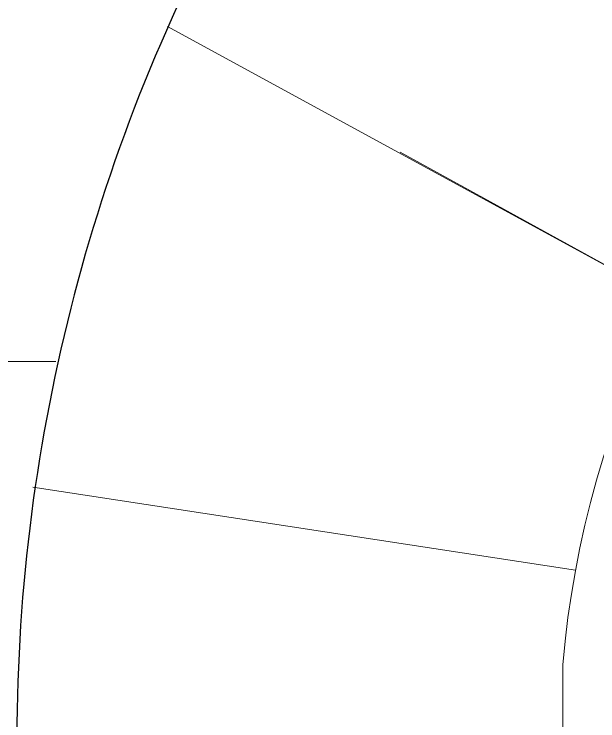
# Model space of a CAD drawing. Header units: millimetres. Extents: x 174511 to 265775, y -1918 to 26385.
# Drawn here: x 223445 to 224433, y 3480 to 4675 of the extents above; entities that cross this region are included whole.
import ezdxf
from ezdxf.xclip import XClip

# ---------------------------------------------------------------- set-up
doc = ezdxf.new("R2010")
doc.units = ezdxf.units.MM
doc.header["$XCLIPFRAME"] = 0
doc.layers.add('_ACM-A-DETL-THIN', color=2, linetype='Continuous', lineweight=9)
doc.layers.add('PDF_Geometry', color=7, linetype='Continuous')

# ---------------------------------------------------------------- blocks, each defined once
blk = doc.blocks.new('海龙_1212025767')
at = {"layer": 'PDF_Geometry', "color": 250, "lineweight": 18}
for p, q in [((-1430.1, -16108.6), (-2249.8, -15661.5)), ((-2249.8, -15661.5), (-1430.1, -16108.6)), ((-1429.9, -16108.3), (-1869.1, -15867.1)), ((-1869.1, -15867.1), (-1429.9, -16108.3)), ((-2470.6, -16415.3), (-1581.5, -16550.9)), ((-1581.5, -16550.9), (-2470.6, -16415.3))]:
    blk.add_line(p, q, dxfattribs=at)
blk.add_lwpolyline([(-3848.7, -16209.7), (-2432.6, -16209.7), (-3848.7, -16209.7)], dxfattribs=at)
at = {"layer": 'PDF_Geometry', "color": 250, "lineweight": 25}
blk.add_arc((381.6, -16829.7), 2878.2, 153.4485, 182.6621, dxfattribs=at)
blk.add_arc((381.6, -16829.7), 2878.2, 153.4485, 182.6621, dxfattribs=at)
blk = doc.blocks.new('K_1222170299S')
at = {"layer": '_ACM-A-DETL-THIN'}
blk.add_lwpolyline([(1660.2, -3825.4), (1660.2, -1521.6, 0.916516), (-1660.2, -1521.6), (-1660.2, -3825.4)], format="xyb", dxfattribs=at)

msp = doc.modelspace()

# ---------------------------------------------------------------- block references
ref = msp.add_blockref('海龙_1212025767', (226030.2, 20839.3), dxfattribs=dict(xscale=1.033438508881965, yscale=1.033438508881965, zscale=1.033438508881965))
XClip(ref).set_block_clipping_path([(-3231.8719099857, -21260.9707306357), (3931.4323424497, -12852.762707077)])
msp.add_blockref('K_1222170299S', (226034.1, 5096))

doc.saveas('drawing.dxf')
